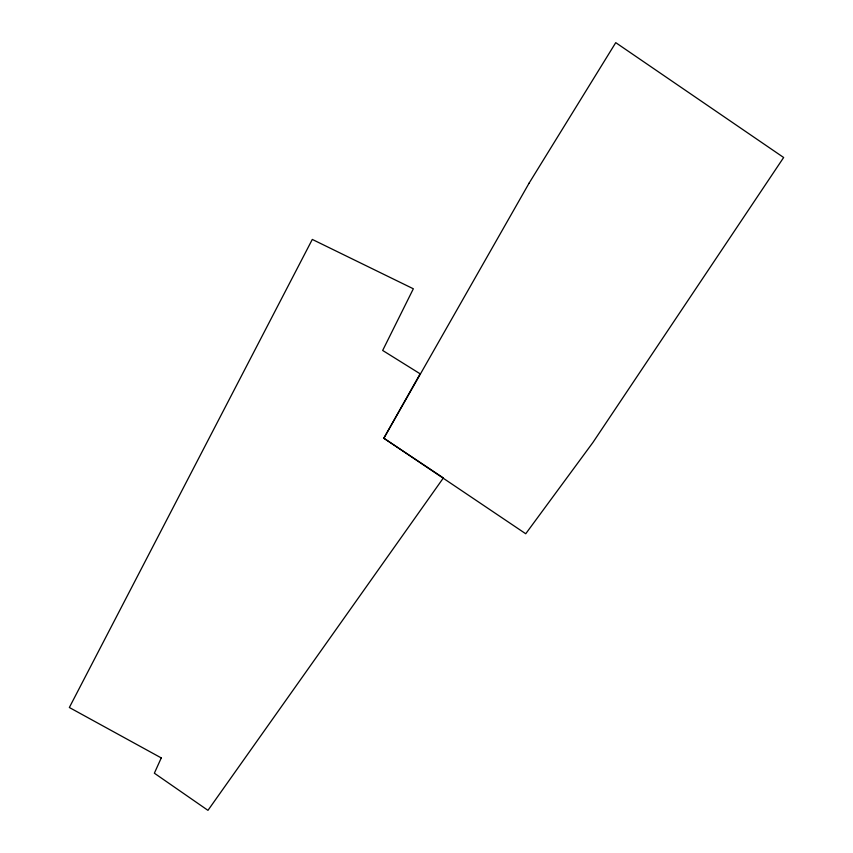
<?xml version="1.0" encoding="UTF-8"?>
<svg xmlns="http://www.w3.org/2000/svg" width="853" height="853" viewBox="0 0 853 853"><rect width="100%" height="100%" fill="white"/><g stroke="black" fill="none" stroke-linecap="round" stroke-linejoin="round"><path stroke-width="1.28" d="M161.26 757.922L154.361 773.202L207.961 810.35L443.379 477.925L383.829 438.229L420.134 373.806L382.666 350.455L413.342 288.783L312.294 239.426L69.349 707.5L161.26 757.922M529.137 183.075L383.829 438.229L525.736 533.754L592.92 442.472L783.651 157.496L615.749 42.65L529.137 183.075"/></g></svg>
